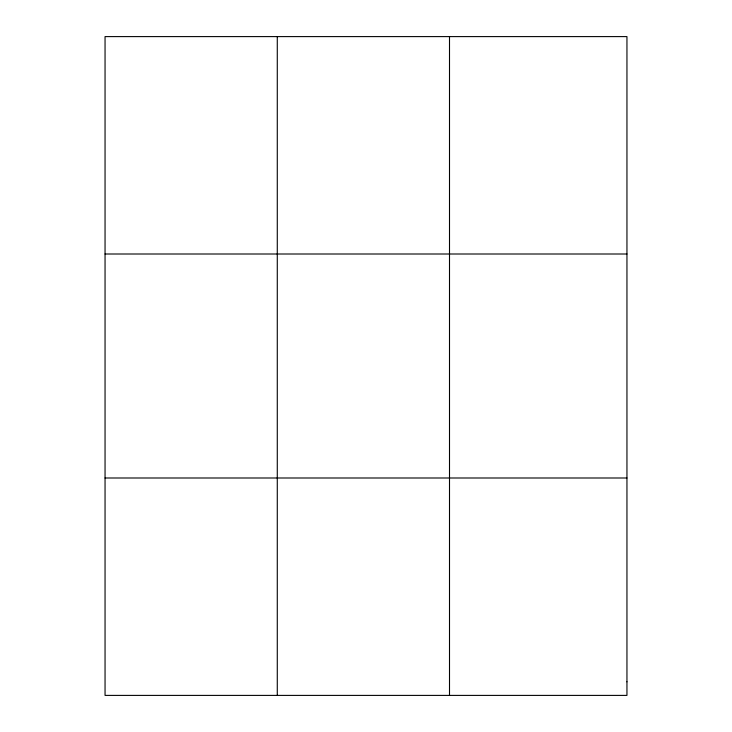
<?xml version="1.0" encoding="UTF-8"?>
<svg xmlns="http://www.w3.org/2000/svg" width="732" height="732" viewBox="0 0 732 732"><rect width="100%" height="100%" fill="white"/><g stroke="black" fill="none" stroke-linecap="round" stroke-linejoin="round"><path stroke-width="1.1" d="M277.282 36.6L277.282 695.4M449.503 36.6L449.503 695.4M105.051 254.004L626.949 254.004M105.051 477.996L626.949 477.996M626.949 681.812L626.949 695.4L105.051 695.4L105.051 36.6L626.949 36.6L626.949 681.812"/></g></svg>
